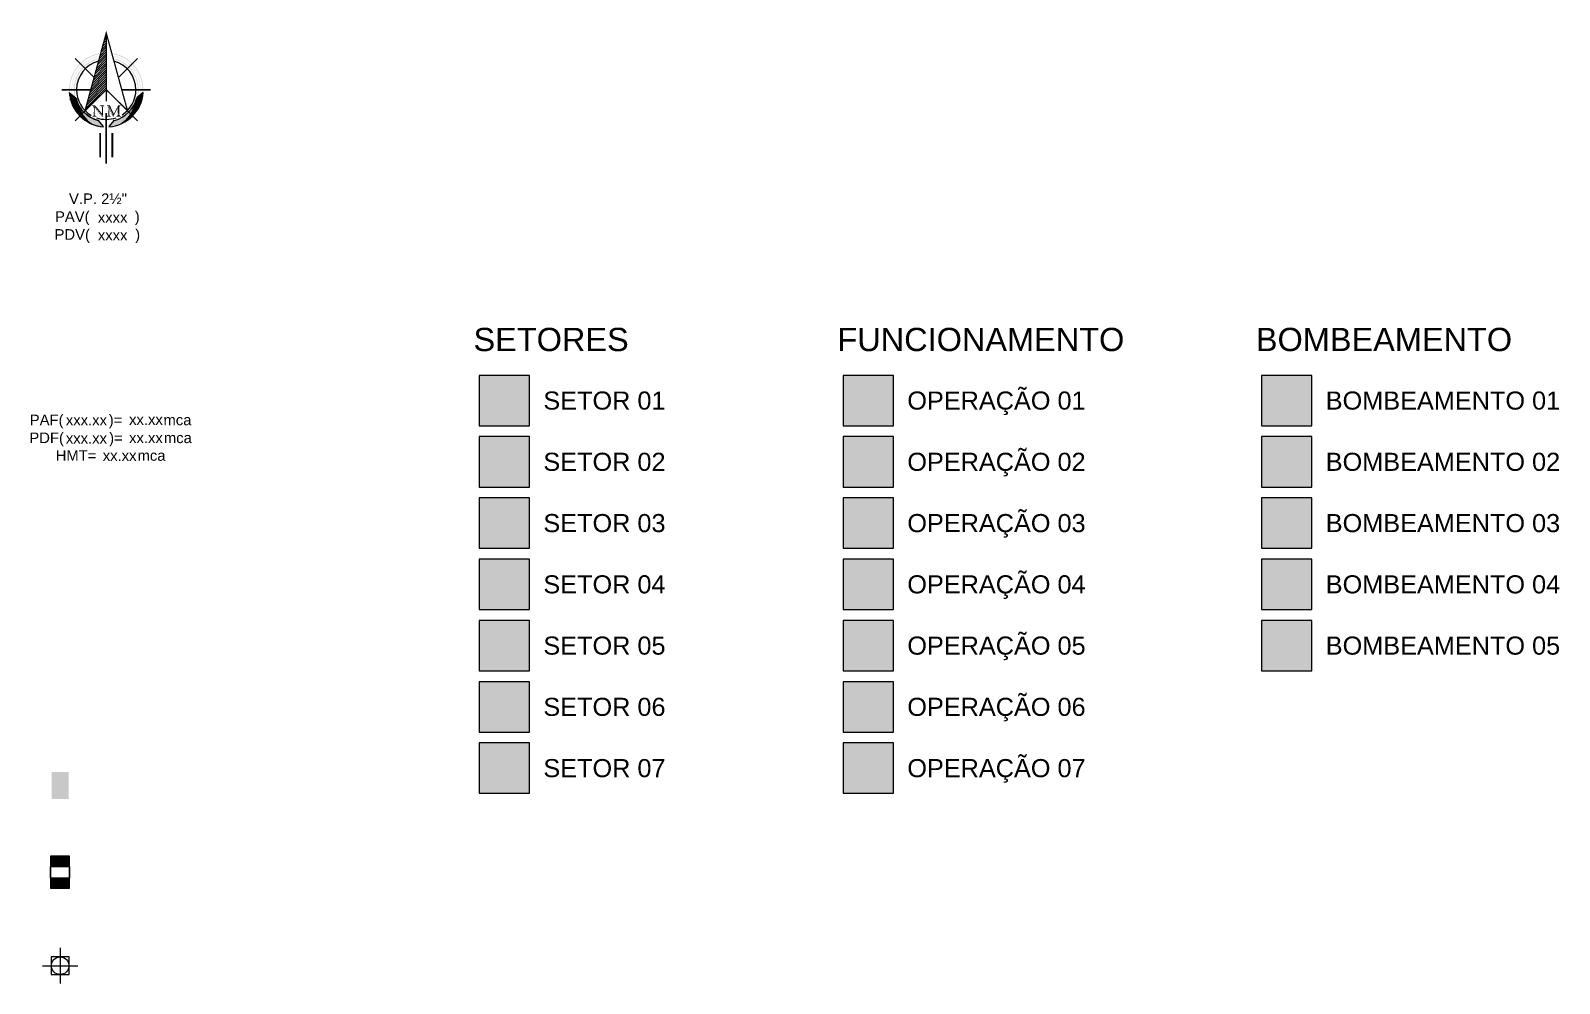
# Model space of a CAD drawing. Extents: x -405 to 744, y -1220 to 687.
# Drawn here: x -279.1 to 153.6, y -1220 to -950.4 of the extents above; entities that cross this region are included whole.
import ezdxf
from ezdxf.enums import TextEntityAlignment as Align

# ---------------------------------------------------------------- set-up
doc = ezdxf.new("R2010")
doc.units = 0
doc.layers.get('0').update_dxf_attribs({"linetype": 'CONTINUOUS', "lineweight": 9})
for name, color, linetype, lineweight in [('Cálculos', 154, 'CONTINUOUS', 9), ('EB', 5, 'CONTINUOUS', 15), ('Filtros', 5, 'CONTINUOUS', 15), ('Hatch_Bombeamento', 7, 'CONTINUOUS', 9), ('Hatch_Funcionamento', 7, 'CONTINUOUS', 9), ('Hatch_Setor', 7, 'CONTINUOUS', 9)]:
    doc.layers.add(name, color=color, linetype=linetype, lineweight=lineweight)
doc.styles.add('DETALHES', font='arial.ttf', dxfattribs={"height": 4.5})
doc.styles.add('TEXTO', font='arial.ttf', dxfattribs={"height": 3})

# ---------------------------------------------------------------- blocks, each defined once
blk = doc.blocks.new('*X3')
at = {"color": 0}
for p, q in [((146.75, -411.68), (147.62, -410.82)), ((146.95, -410.95), (147.62, -410.29)), ((147.15, -410.22), (147.62, -409.76)), ((147.35, -409.49), (147.62, -409.23)), ((147.55, -408.76), (147.62, -408.7)), ((145.36, -416.79), (147.62, -414.53)), ((145.56, -416.06), (147.62, -414)), ((145.76, -415.33), (147.62, -413.47)), ((145.96, -414.6), (147.62, -412.94)), ((146.16, -413.87), (147.62, -412.41)), ((146.36, -413.14), (147.62, -411.88)), ((146.55, -412.41), (147.62, -411.35)), ((143.96, -421.9), (147.62, -418.24)), ((144.16, -421.17), (147.62, -417.71)), ((144.36, -420.44), (147.62, -417.18)), ((144.56, -419.71), (147.62, -416.65)), ((144.76, -418.98), (147.62, -416.12)), ((144.96, -418.25), (147.62, -415.59)), ((145.16, -417.52), (147.62, -415.06)), ((142.76, -426.28), (147.62, -421.42)), ((142.96, -425.55), (147.62, -420.89)), ((143.16, -424.82), (147.62, -420.36)), ((143.36, -424.09), (147.62, -419.83)), ((143.56, -423.36), (147.62, -419.3)), ((143.76, -422.63), (147.62, -418.77))]:
    blk.add_line(p, q, dxfattribs=at)
blk = doc.blocks.new('norte')
h = blk.add_hatch(color=256)
h.paths.add_polyline_path([(-2.51, 29.56), (-2.45, 29.79, 0.391255), (-9, 19.22), (-8.75, 19.02, -0.395133)])
h.paths.add_polyline_path([(-2.08, 31.04), (-2.02, 31.26, 0.373227), (-10.47, 20.42), (-10.27, 20.25, -0.375314)])
h.paths.add_polyline_path([(-2.28, 30.39), (-2.25, 30.49, 0.381557), (-9.72, 19.8), (-9.61, 19.72, -0.382839)])
h.paths.add_polyline_path([(8.75, 19.02), (9, 19.22, 0.391255), (2.45, 29.79), (2.51, 29.56, -0.395133)])
h.paths.add_polyline_path([(2.25, 30.49), (2.28, 30.39, -0.382839), (9.61, 19.72), (9.72, 19.8, 0.381557)])
h.paths.add_polyline_path([(10.27, 20.25), (10.47, 20.42, 0.373227), (2.02, 31.26), (2.08, 31.04, -0.375314)])
for points in [[(-7.89, 16.7, 0.200643), (-3.99, 11.23, 0.087221), (-0.77, 10.5), (-2.3, 12.28, -0.207376)], [(7.89, 16.7, -0.200643), (3.99, 11.23, -0.087221), (0.77, 10.5), (2.3, 12.28, 0.207376)]]:
    blk.add_hatch(color=256).paths.add_polyline_path(points)
h = blk.add_hatch(color=256)
h.paths.add_polyline_path([(-0.65, 16.35), (-0.56, 16.45), (-1.21, 16.5), (-1.26, 16.5), (-1.46, 16.51), (-1.65, 16.53), (-1.72, 16.51), (-1.75, 16.45), (-1.75, 16.44), (-1.35, 16.38), (-1.31, 16.38), (-1.14, 16.31), (-1.14, 16.3), (-1.08, 16.12), (-1.09, 16.05), (-1.09, 15.98), (-0.93, 15.96), (-0.91, 16.12), (-0.79, 16.26)])
h.paths.add_polyline_path([(-0.58, 16.51), (-0.65, 16.53), (-0.67, 16.53), (-0.88, 16.51), (-1.02, 16.5), (-1.21, 16.5), (-0.56, 16.45)], flags=17)
h.paths.add_polyline_path([(-0.94, 15.76), (-0.93, 15.96), (-1.11, 15.99), (-1.14, 16.08), (-1.22, 16.25), (-1.36, 16.36), (-1.35, 16.38), (-1.75, 16.44), (-1.6, 16.35), (-1.53, 16.33), (-1.35, 16.26), (-1.32, 16.24), (-1.22, 16.07), (-1.19, 15.92), (-1.18, 15.69), (-1.18, 14.53), (-1.19, 14.37), (-1.24, 14.31), (-1.21, 13.73), (-1.17, 13.66), (-1.16, 13.58), (-1.16, 13.54), (-1.18, 13.53), (-1.28, 13.49), (-1.24, 13.43), (-1.17, 13.36), (-1.03, 13.27), (-0.98, 13.32), (-0.97, 13.46)])
h.paths.add_polyline_path([(-1.24, 14.31), (-1.31, 14.35), (-1.42, 14.47), (-2.98, 16.34), (-3, 16.36), (-3.11, 16.47), (-3.67, 16.5), (-3.79, 16.51), (-3.92, 16.53), (-3.99, 16.51), (-4.01, 16.43), (-3.87, 16.35), (-3.62, 16.35), (-3.55, 16.32), (-3.37, 16.23), (-3.26, 16.13), (-3.1, 15.96), (-1.21, 13.73)])
h.paths.add_polyline_path([(-3.35, 16.1), (-3.46, 16.2), (-3.46, 16.21), (-3.62, 16.33), (-3.62, 16.35), (-3.87, 16.35), (-3.83, 16.34), (-3.65, 16.26), (-3.62, 16.22), (-3.55, 16.03), (-3.53, 15.89), (-3.25, 15.78), (-3.21, 15.75), (-3.14, 15.69), (-1.28, 13.49), (-1.18, 13.53), (-1.2, 13.54), (-1.23, 13.57)])
h.paths.add_polyline_path([(-3.26, 16.53), (-3.44, 16.51), (-3.48, 16.51), (-3.67, 16.5), (-3.11, 16.47)])
h.paths.add_polyline_path([(-3.29, 15.73), (-3.25, 15.78), (-3.53, 15.89), (-3.51, 15.68), (-3.51, 14.71), (-3.51, 14.7), (-3.52, 14.5), (-3.53, 14.3), (-3.55, 14.11), (-3.56, 14.09), (-3.6, 13.85), (-3.65, 13.71), (-3.68, 13.65), (-3.82, 13.52), (-3.95, 13.43), (-3.69, 13.45), (-3.7, 13.47), (-3.66, 13.51), (-3.57, 13.69), (-3.53, 13.82), (-3.49, 14.04), (-3.48, 14.04), (-3.29, 14.05), (-3.3, 14.26), (-3.31, 14.53), (-3.31, 15.58)])
h.paths.add_polyline_path([(-3.16, 13.6), (-3.2, 13.66), (-3.27, 13.86), (-3.28, 13.9), (-3.29, 14.05), (-3.48, 14.04), (-3.45, 13.89), (-3.44, 13.81), (-3.45, 13.76), (-3.5, 13.58), (-3.52, 13.55), (-3.69, 13.45), (-3.95, 13.43), (-3.92, 13.34), (-3.86, 13.32), (-3.67, 13.33), (-3.55, 13.34), (-3.35, 13.35), (-2.75, 13.41), (-2.76, 13.43), (-2.92, 13.51), (-2.99, 13.53)])
h.paths.add_polyline_path([(-2.75, 13.41), (-3.35, 13.35), (-3.24, 13.35), (-3.04, 13.33), (-2.87, 13.32), (-2.77, 13.33)], flags=16)
h = blk.add_hatch(color=256)
h.paths.add_polyline_path([(1.04, 13.57), (1.01, 13.58), (0.87, 13.71), (0.84, 13.82), (0.83, 14.05), (0.67, 14.03), (0.69, 13.87), (0.7, 13.78), (0.69, 13.75), (0.63, 13.57), (0.61, 13.55), (0.42, 13.48), (0.19, 13.41), (0.21, 13.34), (0.27, 13.32), (0.42, 13.33), (0.53, 13.34), (0.73, 13.35), (1.28, 13.4), (1.19, 13.51)])
h.paths.add_polyline_path([(1.28, 13.4), (0.73, 13.35), (0.79, 13.35), (0.99, 13.33), (1.18, 13.32), (1.26, 13.34)])
h.paths.add_polyline_path([(0.58, 13.69), (0.62, 13.82), (0.65, 14.03), (0.67, 14.03), (0.83, 14.05), (0.83, 14.16), (0.83, 14.24), (0.86, 15.37), (0.88, 15.46), (0.9, 15.49), (0.66, 15.6), (0.66, 15.47), (0.65, 15.39), (0.6, 14.36), (0.6, 14.31), (0.58, 14.1), (0.55, 13.92), (0.52, 13.82), (0.44, 13.65), (0.44, 13.65), (0.29, 13.51), (0.19, 13.41), (0.42, 13.48), (0.42, 13.5), (0.46, 13.53)])
h.paths.add_polyline_path([(0.87, 15.85), (0.85, 15.9), (0.74, 16.1), (0.63, 16.25), (0.51, 16.35), (0.51, 16.38), (1.09, 16.39), (1.02, 16.51), (0.95, 16.53), (0.9, 16.53), (0.86, 16.52), (0.66, 16.5), (0.2, 16.45), (0.3, 16.35), (0.47, 16.28), (0.52, 16.22), (0.61, 16.04), (0.62, 16.01), (0.65, 15.83), (0.66, 15.6), (0.9, 15.49), (0.93, 15.47), (0.97, 15.4), (1.85, 13.45), (1.92, 13.62), (1.89, 13.63), (1.86, 13.69), (0.91, 15.78)])
h.paths.add_polyline_path([(0.66, 16.5), (0.53, 16.51), (0.33, 16.53), (0.28, 16.53), (0.22, 16.51), (0.2, 16.45)], flags=16)
h.paths.add_polyline_path([(1.09, 16.39), (0.51, 16.38), (0.59, 16.35), (0.71, 16.26), (0.83, 16.12), (0.95, 15.93), (1.06, 15.7), (1.07, 15.68), (1.9, 13.84), (2.15, 14.18), (2.12, 14.19), (2.09, 14.24)])
h.paths.add_polyline_path([(3.01, 15.38), (3.06, 15.47), (3.1, 15.5), (3.21, 15.56), (3.21, 15.64), (3.22, 15.81), (3.25, 15.99), (3.26, 16.06), (3.34, 16.24), (3.81, 16.28), (3.99, 16.35), (4.08, 16.43), (4.06, 16.51), (3.97, 16.53), (3.84, 16.52), (3.84, 16.52), (3.64, 16.5), (3.31, 16.44), (2.22, 14.23), (2.19, 14.19), (2.15, 14.18), (1.9, 13.84), (1.95, 13.72), (1.96, 13.67), (1.95, 13.63), (1.92, 13.62), (1.85, 13.45), (1.86, 13.43), (1.95, 13.35), (2.01, 13.37), (2.06, 13.45)])
h.paths.add_polyline_path([(3.71, 16.16), (3.81, 16.28), (3.34, 16.24), (3.35, 16.22), (3.35, 16.19), (3.33, 15.99), (3.33, 15.93), (3.32, 15.72), (3.32, 15.65), (3.32, 15.47), (3.33, 15.35), (3.38, 14.03), (3.38, 13.91), (3.38, 13.83), (3.33, 13.65), (3.32, 13.62), (3.17, 13.49), (4.15, 13.42), (4.06, 13.5), (3.89, 13.57), (3.87, 13.58), (3.76, 13.74), (3.74, 13.83), (3.72, 14.06), (3.67, 15.87), (3.67, 15.91), (3.67, 15.97)])
h.paths.add_polyline_path([(3.52, 16.52), (3.42, 16.53), (3.36, 16.51), (3.31, 16.44), (3.64, 16.5)], flags=16)
h.paths.add_polyline_path([(4.15, 13.42), (3.17, 13.49), (3.17, 13.51), (3.26, 13.65), (3.27, 13.69), (3.28, 13.89), (3.28, 14.02), (3.28, 14.09), (3.21, 15.56), (3.1, 15.5), (3.12, 15.47), (3.14, 15.39), (3.2, 13.98), (3.2, 13.88), (3.17, 13.69), (3.05, 13.57), (2.97, 13.52), (2.87, 13.41), (3.51, 13.35), (3.64, 13.35), (3.84, 13.33), (4.03, 13.32), (4.12, 13.34)])
h.paths.add_polyline_path([(2.87, 13.41), (2.9, 13.34), (2.98, 13.32), (3.17, 13.33), (3.31, 13.34), (3.51, 13.35)])
for p, q in [((0, 37.01), (0, 17.7)), ((-3.45, 24.41), (-8.84, 29.8)), ((3.45, 24.41), (8.84, 29.8)), ((-10.46, 20.16), (-8.65, 18.63)), ((-10.33, 19.1), (-10.33, 20.05)), ((-10.08, 18.04), (-10.08, 19.84)), ((-9.84, 17.3), (-9.84, 19.64)), ((-9.59, 16.7), (-9.59, 19.43)), ((-9.35, 16.18), (-9.35, 19.22)), ((-9.11, 15.73), (-9.11, 19.02)), ((-8.86, 15.33), (-8.86, 18.81)), ((-3.45, 17.52), (-8.84, 12.12)), ((-8.62, 14.96), (-8.62, 18.52)), ((-8.37, 14.62), (-8.37, 17.77)), ((3.45, 17.52), (8.84, 12.12)), ((8.37, 14.62), (8.37, 17.77)), ((8.62, 14.96), (8.62, 18.52)), ((10.46, 20.16), (8.65, 18.63)), ((8.86, 15.33), (8.86, 18.81)), ((9.11, 15.73), (9.11, 19.02)), ((9.35, 16.18), (9.35, 19.22)), ((9.59, 16.7), (9.59, 19.43)), ((9.84, 17.3), (9.84, 19.64)), ((10.08, 18.04), (10.08, 19.84)), ((10.33, 19.1), (10.33, 20.05)), ((-8.13, 14.31), (-8.13, 17.19)), ((-7.89, 14.02), (-7.89, 16.7)), ((-7.64, 13.75), (-7.64, 15.84)), ((-7.4, 13.5), (-7.4, 15.2)), ((-7.16, 13.27), (-7.16, 14.68)), ((-6.91, 13.05), (-6.91, 14.23)), ((-6.67, 12.84), (-6.67, 13.84)), ((-6.42, 12.64), (-6.42, 13.49)), ((-6.18, 12.46), (-6.18, 13.17)), ((6.18, 12.46), (6.18, 13.17)), ((6.42, 12.64), (6.42, 13.49)), ((6.67, 12.84), (6.67, 13.84)), ((6.91, 13.05), (6.91, 14.23)), ((7.16, 13.27), (7.16, 14.68)), ((7.4, 13.5), (7.4, 15.2)), ((7.64, 13.75), (7.64, 15.84)), ((7.89, 14.02), (7.89, 16.7)), ((8.13, 14.31), (8.13, 17.19)), ((-5.94, 12.29), (-5.94, 12.88)), ((-5.69, 12.12), (-5.69, 12.62)), ((-5.45, 11.97), (-5.45, 12.37)), ((-5.2, 11.83), (-5.2, 12.14)), ((-4.96, 11.69), (-4.96, 11.93)), ((-4.72, 11.57), (-4.72, 11.74)), ((-4.47, 11.45), (-4.47, 11.56)), ((-4.23, 11.34), (-4.23, 11.39)), ((-0.82, 10.56), (-2.3, 12.31)), ((-2.28, 12.25), (-2.28, 12.28)), ((-2.28, 10.7), (-2.28, 10.7)), ((-2.03, 11.97), (-2.03, 11.99)), ((-2.03, 10.64), (-2.03, 10.65)), ((-1.79, 11.69), (-1.79, 11.71)), ((-1.79, 10.6), (-1.79, 10.61)), ((-1.55, 11.41), (-1.55, 11.42)), ((-1.55, 10.56), (-1.55, 10.57)), ((-1.3, 11.12), (-1.3, 11.13)), ((-1.3, 10.53), (-1.3, 10.54)), ((-1.06, 10.84), (-1.06, 10.84)), ((-1.06, 10.5), (-1.06, 10.52)), ((-0.82, 10.48), (-0.82, 10.5)), ((0.82, 10.56), (2.3, 12.31)), ((0.82, 10.48), (0.82, 10.5)), ((1.06, 10.84), (1.06, 10.84)), ((1.06, 10.5), (1.06, 10.52)), ((1.3, 11.12), (1.3, 11.13)), ((1.3, 10.53), (1.3, 10.54)), ((1.55, 11.41), (1.55, 11.42)), ((1.55, 10.56), (1.55, 10.57)), ((1.79, 11.69), (1.79, 11.71)), ((1.79, 10.6), (1.79, 10.61)), ((2.03, 11.97), (2.03, 11.99)), ((2.03, 10.64), (2.03, 10.65)), ((2.28, 12.25), (2.28, 12.28)), ((2.28, 10.7), (2.28, 10.7)), ((4.23, 11.34), (4.23, 11.39)), ((4.47, 11.45), (4.47, 11.56)), ((4.72, 11.57), (4.72, 11.74)), ((4.96, 11.69), (4.96, 11.93)), ((5.2, 11.83), (5.2, 12.14)), ((5.45, 11.97), (5.45, 12.37)), ((5.69, 12.12), (5.69, 12.62)), ((5.94, 12.29), (5.94, 12.88))]:
    blk.add_line(p, q)
at = {"const_width": 0.36}
blk.add_lwpolyline([(-6.02, 15.02), (0, 37.01), (6, 15.08), (0, 20.96), (-6.02, 15.02)], close=True, dxfattribs=at)
at = {"const_width": 0.5}
for points in [[(-4.39, 20.96), (-12.57, 20.96)], [(4.39, 20.96), (12.57, 20.96)], [(0, 14.37), (0, 0)], [(-1.73, 8.74), (-1.73, 1.82)], [(1.73, 8.74), (1.73, 1.82)]]:
    blk.add_lwpolyline(points, dxfattribs=at)
blk.add_lwpolyline([(-0.82, 10.56), (-2.3, 12.28, -0.207376), (-7.89, 16.7, 0.200643), (-3.99, 11.23, 0.0872), (-0.77, 10.5, 0.024656)], format="xyb")
for centre, radius, start, end in [((0, 20.96), 8.4, 105.027, 180), ((0, 20.96), 8.4, 0, 74.973), ((0, 20.93), 10.49, 184.1998, 265.8002), ((0, 20.93), 8.95, 194.9163, 255.0837), ((0, 20.96), 8.4, 180, 239.6122), ((0, 20.93), 10.49, 274.1998, 355.8002), ((0, 20.93), 8.95, 284.9163, 345.0837), ((0, 20.96), 8.4, 302.4114, 0), ((0, 20.96), 8.4, 250.6516, 289.4633)]:
    blk.add_arc(centre, radius, start, end)
at = {"xscale": 1.199999999999989, "yscale": 1.199999999999989, "zscale": 1.199999999999989}
blk.add_blockref('*X3', (-177.14, 527.23), dxfattribs=at)
blk = doc.blocks.new('Hidrante')
for p, q in [((0, 5.01), (0, -5.01)), ((-5.01, 0), (5.01, 0))]:
    blk.add_line(p, q)
blk.add_lwpolyline([(-2.51, -2.49), (2.51, -2.49), (2.51, 2.49), (-2.51, 2.49)], close=True)
blk.add_circle((0, 0), 2.49)

msp = doc.modelspace()

# ---------------------------------------------------------------- hatches: boundary and pattern name
at = {"layer": 'Hatch_Bombeamento'}
for color, points in [(1, [(69.3, -1062.22), (83.56, -1062.22), (83.56, -1047.96), (69.3, -1047.96)]), (2, [(69.3, -1079.55), (83.56, -1079.55), (83.56, -1065.29), (69.3, -1065.29)]), (3, [(69.3, -1096.89), (83.56, -1096.89), (83.56, -1082.63), (69.3, -1082.63)]), (4, [(69.3, -1114.22), (83.56, -1114.22), (83.56, -1099.96), (69.3, -1099.96)]), (5, [(69.3, -1131.55), (83.56, -1131.55), (83.56, -1117.29), (69.3, -1117.29)])]:
    msp.add_hatch(color=color, dxfattribs=at).paths.add_polyline_path(points)
at = {"layer": 'Hatch_Funcionamento'}
for color, points in [(1, [(-49.13, -1062.22), (-34.87, -1062.22), (-34.87, -1047.96), (-49.13, -1047.96)]), (2, [(-49.13, -1079.55), (-34.87, -1079.55), (-34.87, -1065.29), (-49.13, -1065.29)]), (3, [(-49.13, -1096.89), (-34.87, -1096.89), (-34.87, -1082.63), (-49.13, -1082.63)]), (4, [(-49.13, -1114.22), (-34.87, -1114.22), (-34.87, -1099.96), (-49.13, -1099.96)]), (5, [(-49.13, -1131.55), (-34.87, -1131.55), (-34.87, -1117.29), (-49.13, -1117.29)]), (6, [(-49.13, -1148.88), (-34.87, -1148.88), (-34.87, -1134.63), (-49.13, -1134.63)]), (250, [(-49.13, -1166.22), (-34.87, -1166.22), (-34.87, -1151.96), (-49.13, -1151.96)])]:
    msp.add_hatch(color=color, dxfattribs=at).paths.add_polyline_path(points)
at = {"layer": 'Hatch_Setor'}
for color, points in [(1, [(-152.13, -1062.22), (-137.87, -1062.22), (-137.87, -1047.96), (-152.13, -1047.96)]), (2, [(-152.13, -1079.55), (-137.87, -1079.55), (-137.87, -1065.29), (-152.13, -1065.29)]), (3, [(-152.13, -1096.89), (-137.87, -1096.89), (-137.87, -1082.63), (-152.13, -1082.63)]), (4, [(-152.13, -1114.22), (-137.87, -1114.22), (-137.87, -1099.96), (-152.13, -1099.96)]), (5, [(-152.13, -1131.55), (-137.87, -1131.55), (-137.87, -1117.29), (-152.13, -1117.29)]), (6, [(-152.13, -1148.88), (-137.87, -1148.88), (-137.87, -1134.63), (-152.13, -1134.63)]), (7, [(-152.13, -1166.22), (-137.87, -1166.22), (-137.87, -1151.96), (-152.13, -1151.96)])]:
    msp.add_hatch(color=color, dxfattribs=at).paths.add_polyline_path(points)

# ---------------------------------------------------------------- linework, layer by layer
at = {"layer": 'EB'}
msp.add_lwpolyline([(-273.4, -1193.09), (-268.02, -1193.09), (-268.02, -1184.03), (-273.4, -1184.03), (-273.4, -1186.91), (-268.02, -1186.91), (-268.02, -1190.21), (-273.4, -1190.21), (-273.4, -1186.91), (-273.4, -1193.09)], dxfattribs=at)
for points in [[(-273.4, -1184.03), (-268.02, -1184.03), (-273.4, -1186.91), (-268.02, -1186.91)], [(-268.02, -1190.21), (-273.4, -1190.21), (-268.02, -1193.09), (-273.4, -1193.09)]]:
    msp.add_solid(points, dxfattribs=at)
at = {"layer": 'Filtros'}
msp.add_solid([(-273.14, -1167.8), (-268.28, -1167.8), (-273.14, -1160.22), (-268.28, -1160.22)], dxfattribs=at)
at = {"layer": 'Hatch_Bombeamento', "color": 7}
for points in [[(69.3, -1062.22), (83.56, -1062.22), (83.56, -1047.96), (69.3, -1047.96)], [(69.3, -1079.55), (83.56, -1079.55), (83.56, -1065.29), (69.3, -1065.29)], [(69.3, -1096.89), (83.56, -1096.89), (83.56, -1082.63), (69.3, -1082.63)], [(69.3, -1114.22), (83.56, -1114.22), (83.56, -1099.96), (69.3, -1099.96)], [(69.3, -1131.55), (83.56, -1131.55), (83.56, -1117.29), (69.3, -1117.29)]]:
    msp.add_lwpolyline(points, close=True, dxfattribs=at)
at = {"layer": 'Hatch_Funcionamento', "color": 7}
for points in [[(-49.13, -1062.22), (-34.87, -1062.22), (-34.87, -1047.96), (-49.13, -1047.96)], [(-49.13, -1079.55), (-34.87, -1079.55), (-34.87, -1065.29), (-49.13, -1065.29)], [(-49.13, -1096.89), (-34.87, -1096.89), (-34.87, -1082.63), (-49.13, -1082.63)], [(-49.13, -1114.22), (-34.87, -1114.22), (-34.87, -1099.96), (-49.13, -1099.96)], [(-49.13, -1131.55), (-34.87, -1131.55), (-34.87, -1117.29), (-49.13, -1117.29)], [(-49.13, -1148.88), (-34.87, -1148.88), (-34.87, -1134.63), (-49.13, -1134.63)], [(-49.13, -1166.22), (-34.87, -1166.22), (-34.87, -1151.96), (-49.13, -1151.96)]]:
    msp.add_lwpolyline(points, close=True, dxfattribs=at)
at = {"layer": 'Hatch_Setor', "color": 7}
for points in [[(-152.13, -1062.22), (-137.87, -1062.22), (-137.87, -1047.96), (-152.13, -1047.96)], [(-152.13, -1079.55), (-137.87, -1079.55), (-137.87, -1065.29), (-152.13, -1065.29)], [(-152.13, -1096.89), (-137.87, -1096.89), (-137.87, -1082.63), (-152.13, -1082.63)], [(-152.13, -1114.22), (-137.87, -1114.22), (-137.87, -1099.96), (-152.13, -1099.96)], [(-152.13, -1131.55), (-137.87, -1131.55), (-137.87, -1117.29), (-152.13, -1117.29)], [(-152.13, -1148.88), (-137.87, -1148.88), (-137.87, -1134.63), (-152.13, -1134.63)], [(-152.13, -1166.22), (-137.87, -1166.22), (-137.87, -1151.96), (-152.13, -1151.96)]]:
    msp.add_lwpolyline(points, close=True, dxfattribs=at)

# ---------------------------------------------------------------- block references
msp.add_blockref('norte', (-257.66, -988.11))
at = {"layer": 'Filtros'}
msp.add_blockref('Hidrante', (-270.71, -1214.99), dxfattribs=at)

# ---------------------------------------------------------------- texts
at = {"layer": 'Cálculos', "style": 'TEXTO'}
for s, p in [('V.P. 2½"', (-268.2, -999.5)), ('PAV(           )', (-272.17, -1004.55)), ('PDV(           )', (-272.29, -1009.6)), ('PAF(           )=          mca', (-279.3, -1062.08)), ('PDF(           )=          mca', (-279.42, -1067.13)), ('HMT=          mca', (-271.97, -1072.13))]:
    msp.add_text(s, height=3, dxfattribs=at).set_placement(p)
for s, p in [('xxxx', (-255.85, -1003.26)), ('xxxx', (-255.85, -1008.29)), ('xxx.xx', (-263.27, -1060.6)), ('xxx.xx', (-263.27, -1065.77))]:
    msp.add_text(s, height=3, dxfattribs=at).set_placement(p, align=Align.MIDDLE_CENTER)
for p in [(-241.65, -1060.47), (-241.65, -1065.64), (-249.1, -1070.66)]:
    msp.add_text('xx.xx', height=3, dxfattribs=at).set_placement(p, align=Align.MIDDLE_RIGHT)
at = {"layer": 'Hatch_Bombeamento', "color": 7, "style": 'DETALHES'}
for s, height, p in [('BOMBEAMENTO', 6.5813, (67.71, -1037.81)), ('BOMBEAMENTO 01', 5.1187, (87.49, -1055.09)), ('BOMBEAMENTO 02', 5.1187, (87.49, -1072.42)), ('BOMBEAMENTO 03', 5.1187, (87.49, -1089.76)), ('BOMBEAMENTO 04', 5.1187, (87.49, -1107.09)), ('BOMBEAMENTO 05', 5.1187, (87.49, -1124.42))]:
    msp.add_text(s, height=height, dxfattribs=at).set_placement(p, align=Align.MIDDLE_LEFT)
at = {"layer": 'Hatch_Funcionamento', "color": 7, "style": 'DETALHES'}
for s, height, p in [('FUNCIONAMENTO', 6.5813, (-50.72, -1037.81)), ('OPERAÇÃO 01', 5.1187, (-30.94, -1055.09)), ('OPERAÇÃO 02', 5.1187, (-30.94, -1072.42)), ('OPERAÇÃO 03', 5.1187, (-30.94, -1089.76)), ('OPERAÇÃO 04', 5.1187, (-30.94, -1107.09)), ('OPERAÇÃO 05', 5.1187, (-30.94, -1124.42)), ('OPERAÇÃO 06', 5.1187, (-30.94, -1141.75)), ('OPERAÇÃO 07', 5.1187, (-30.94, -1159.09))]:
    msp.add_text(s, height=height, dxfattribs=at).set_placement(p, align=Align.MIDDLE_LEFT)
at = {"layer": 'Hatch_Setor', "color": 7, "style": 'DETALHES'}
for s, height, p in [('SETORES ', 6.581, (-153.72, -1037.81)), ('SETOR 01', 5.119, (-133.94, -1055.09)), ('SETOR 02', 5.119, (-133.94, -1072.42)), ('SETOR 03', 5.119, (-133.94, -1089.76)), ('SETOR 04', 5.119, (-133.94, -1107.09)), ('SETOR 05', 5.119, (-133.94, -1124.42)), ('SETOR 06', 5.119, (-133.94, -1141.75)), ('SETOR 07', 5.119, (-133.94, -1159.09))]:
    msp.add_text(s, height=height, dxfattribs=at).set_placement(p, align=Align.MIDDLE_LEFT)

doc.saveas('drawing.dxf')
